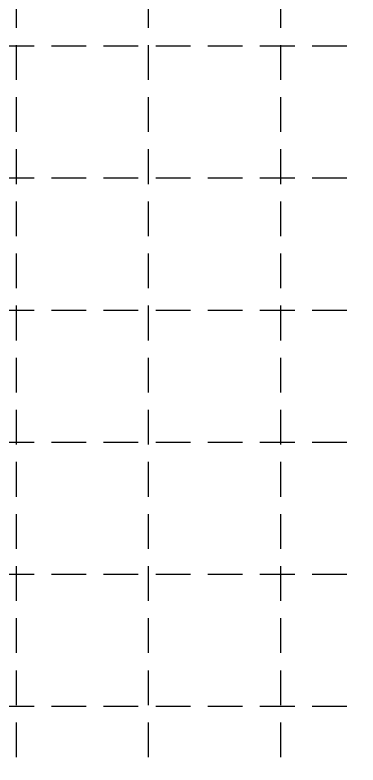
# Model space of a CAD drawing. Header units: feet. Extents: x 6037 to 11520, y 4436 to 7866.
# Drawn here: x 10659.4 to 10881.4, y 6027.5 to 6513.3 of the extents above; entities that cross this region are included whole.
import ezdxf

# ---------------------------------------------------------------- set-up
doc = ezdxf.new("R2010")
doc.units = ezdxf.units.FT
doc.header["$LTSCALE"] = 0.4
doc.header["$MEASUREMENT"] = 0
doc.linetypes.add('DASHED2', pattern=[0.375, 0.25, -0.125])
doc.linetypes.add('HIDDEN', pattern=[0.375, 0.25, -0.125])
doc.layers.add('grid', color=254, linetype='HIDDEN')

msp = doc.modelspace()

# ---------------------------------------------------------------- linework, layer by layer
at = {"layer": 'grid', "color": 252, "linetype": 'DASHED2', "ltscale": 225}
for p, q in [((10660.13, 7776.26), (10660.13, 4782.14)), ((10745.67, 7776.26), (10745.67, 4782.14)), ((10831.2, 7776.26), (10831.2, 4782.14)), ((6126.74, 6493.23), (11429.95, 6493.23)), ((6126.74, 6407.69), (11429.95, 6407.69)), ((6126.74, 6322.16), (11429.95, 6322.16)), ((6126.74, 6236.62), (11429.95, 6236.62)), ((6126.74, 6151.09), (11429.95, 6151.09)), ((6126.74, 6065.55), (11429.95, 6065.55))]:
    msp.add_line(p, q, dxfattribs=at)

doc.saveas('drawing.dxf')
